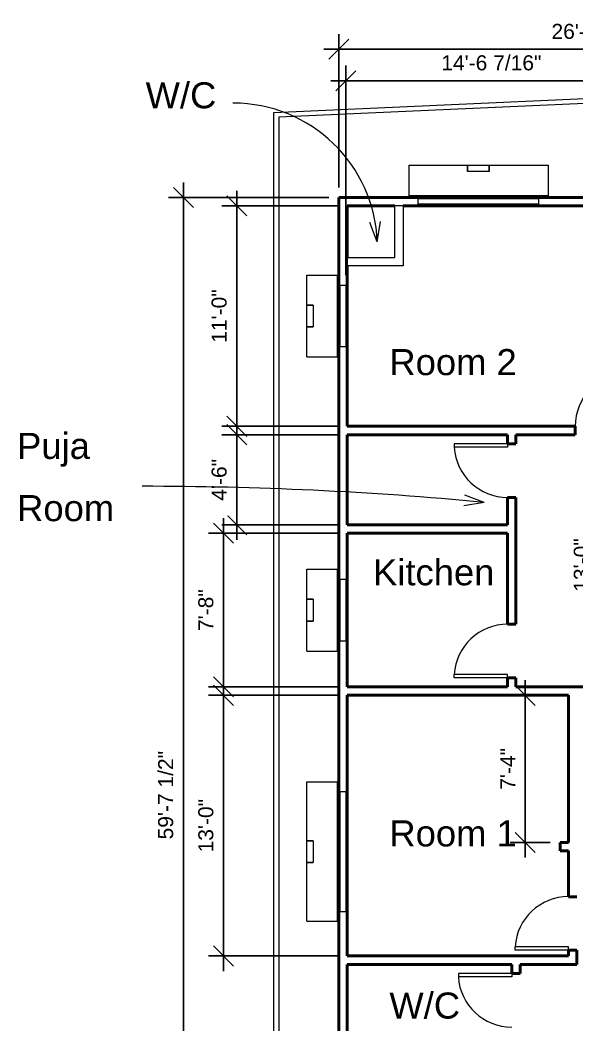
# Model space of a CAD drawing. Header units: feet. Extents: x -34 to 191, y -44 to 82.
# Drawn here: x -34.1 to -6.3, y -13.7 to 36.4 of the extents above; entities that cross this region are included whole.
import ezdxf

# ---------------------------------------------------------------- set-up
doc = ezdxf.new("R2010")
doc.units = ezdxf.units.FT
doc.header["$MEASUREMENT"] = 0
for name, color, linetype, lineweight in [('A-ANNO-DIMS', 211, 'Continuous', 9), ('A-DOOR', 31, 'Continuous', 13), ('A-GLAZ', 151, 'Continuous', 13), ('G-ANNO-TEXT', 231, 'Continuous', 9), ('I-WALL', 2, 'Continuous', 13)]:
    doc.layers.add(name, color=color, linetype=linetype, lineweight=lineweight)
doc.styles.add('Arial', font='arial.ttf', dxfattribs={"height": 0.75})
doc.styles.add('Arial_1', font='arial.ttf', dxfattribs={"height": 1.299782})
doc.dimstyles.new('Linear_-_3_32__Arial', dxfattribs={"dimtxt": 0.765195, "dimasz": 1, "dimexe": 0.75, "dimexo": 0.5, "dimgap": 0.5, "dimtad": 1, "dimdec": 5, "dimlfac": 12, "dimrnd": 0.03125, "dimzin": 1, "dimdsep": 46, "dimlunit": 4, "dimtxsty": 'Arial', "dimblk1": 'OBLIQUE', "dimblk2": 'OBLIQUE', "dimsah": 1, "dimcen": 0.09, "dimdle": 0.75, "dimazin": 0, "dimtfac": 1, "dimtdec": 4, "dimtix": 1, "dimtmove": 0, "dimatfit": 3, "dimfxl": 1, "dimtvp": 1, "dimtfill": 1, "dimfrac": 2, "dimtolj": 1, "dimtzin": 0, "dimarcsym": 2})

# ---------------------------------------------------------------- blocks, each defined once
blk = doc.blocks.new('iron window 4_5 x 6_Recovery_ - iron window 4_5 x 6_Recovery_-197714-Level 1')
at = {"layer": 'A-GLAZ'}
for p, q in [((-3, -0.147), (-3, 0.129)), ((-3, 0.129), (3, 0.129)), ((3, 0.129), (3, -0.147)), ((-3.479, -0.292), (3.479, -0.292)), ((-3.479, -1.809), (-3.479, -0.292)), ((3, -0.147), (-3, -0.147)), ((3.479, -1.809), (3.479, -0.292)), ((-0.542, -1.497), (-0.542, -1.809)), ((-0.542, -1.497), (0.542, -1.497)), ((-0.542, -1.809), (-0.542, -1.497)), ((0.542, -1.809), (0.542, -1.497)), ((0.542, -1.497), (0.542, -1.809)), ((-0.542, -1.809), (-3.479, -1.809)), ((0.542, -1.809), (-0.542, -1.809)), ((3.479, -1.809), (0.542, -1.809))]:
    blk.add_line(p, q, dxfattribs=at)
blk = doc.blocks.new('iron window 4_5 x 3 - iron window 4_5 x 3-197920-Level 1')
at = {"layer": 'A-GLAZ'}
for p, q in [((-1.542, -0.147), (-1.542, 0.129)), ((-1.542, 0.129), (1.542, 0.129)), ((1.542, 0.129), (1.542, -0.147)), ((-2.042, -0.292), (2.042, -0.292)), ((-2.042, -1.809), (-2.042, -0.292)), ((1.542, -0.147), (-1.542, -0.147)), ((2.042, -1.809), (2.042, -0.292)), ((-0.54, -1.497), (-0.54, -1.809)), ((-0.54, -1.497), (0.543, -1.497)), ((-0.54, -1.809), (-0.54, -1.497)), ((0.543, -1.809), (0.543, -1.497)), ((0.543, -1.497), (0.543, -1.809)), ((-0.54, -1.809), (-2.042, -1.809)), ((0.543, -1.809), (-0.54, -1.809)), ((2.042, -1.809), (0.543, -1.809))]:
    blk.add_line(p, q, dxfattribs=at)
blk = doc.blocks.new('Single-Flush - 32_ x 84_-294587-Level 1')
at = {"layer": 'A-DOOR', "lineweight": 20}
for p, q in [((1.167, 0.208), (1.167, 2.875)), ((1.333, 2.875), (1.167, 2.875)), ((1.333, 0.208), (1.333, 2.875)), ((1.333, 0.208), (1.167, 0.208))]:
    blk.add_line(p, q, dxfattribs=at)
at = {"layer": 'A-DOOR', "lineweight": 9}
blk.add_arc((1.333, 0.208), 2.672, 93.5759, 180, dxfattribs=at)
blk = doc.blocks.new('Single-Flush - 32_ x 84_-294674-Level 1')
at = {"layer": 'A-DOOR', "lineweight": 20}
for p, q in [((1.167, -0.208), (1.167, -2.875)), ((1.333, -0.208), (1.167, -0.208)), ((1.333, -0.208), (1.333, -2.875)), ((1.333, -2.875), (1.167, -2.875))]:
    blk.add_line(p, q, dxfattribs=at)
at = {"layer": 'A-DOOR', "lineweight": 9}
blk.add_arc((1.333, -0.208), 2.672, 180, 266.4241, dxfattribs=at)
blk = doc.blocks.new('_Oblique')
at = {"color": 0, "linetype": 'ByBlock', "lineweight": -2}
blk.add_line((-0.5, -0.5), (0.5, 0.5), dxfattribs=at)
blk = doc.blocks.new('DIMBLOCK8-Level 1')
at = {"layer": 'A-ANNO-DIMS', "color": 0, "lineweight": -2, "transparency": 16777216}
for p, q in [((-18.16, 28.057), (-18.16, 35.696)), ((8.63, 28.057), (8.63, 35.696)), ((-18.91, 34.946), (9.38, 34.946))]:
    blk.add_line(p, q, dxfattribs=at)
at = {"layer": 'Defpoints', "color": 0, "transparency": 16777216}
for p in [(8.63, 34.946), (-18.16, 27.557), (8.63, 27.557)]:
    blk.add_point(p, dxfattribs=at)
at = {"layer": 'A-ANNO-DIMS', "color": 0, "lineweight": -2, "transparency": 16777216, "rotation": 180}
blk.add_blockref('_Oblique', (-18.16, 34.946), dxfattribs=at)
at = {"layer": 'A-ANNO-DIMS', "color": 0, "lineweight": -2, "transparency": 16777216}
blk.add_blockref('_Oblique', (8.63, 34.946), dxfattribs=at)
at = {"layer": 'A-ANNO-DIMS', "color": 0, "transparency": 16777216, "insert": (-4.765, 35.834), "char_height": 0.75, "width": 7.37412, "attachment_point": 5, "style": 'Arial', "bg_fill": 3, "box_fill_scale": 1.25, "bg_fill_color": 256, "bg_fill_true_color": 13158600, "bg_fill_transparency": 0}
blk.add_mtext('\\A1;26\'-9 15/32"', dxfattribs=at)
blk = doc.blocks.new('DIMBLOCK9-Level 1')
at = {"layer": 'A-ANNO-DIMS', "color": 0, "lineweight": -2, "transparency": 16777216}
for p, q in [((-17.822, 23.682), (-17.822, 34.129)), ((-3.287, 27.641), (-3.287, 34.129)), ((-18.572, 33.379), (-2.537, 33.379))]:
    blk.add_line(p, q, dxfattribs=at)
at = {"layer": 'Defpoints', "color": 0, "transparency": 16777216}
for p in [(-3.287, 33.379), (-3.287, 27.141), (-17.822, 23.182)]:
    blk.add_point(p, dxfattribs=at)
at = {"layer": 'A-ANNO-DIMS', "color": 0, "lineweight": -2, "transparency": 16777216, "rotation": 180}
blk.add_blockref('_Oblique', (-17.822, 33.379), dxfattribs=at)
at = {"layer": 'A-ANNO-DIMS', "color": 0, "lineweight": -2, "transparency": 16777216}
blk.add_blockref('_Oblique', (-3.287, 33.379), dxfattribs=at)
at = {"layer": 'A-ANNO-DIMS', "color": 0, "transparency": 16777216, "insert": (-10.555, 34.266), "char_height": 0.75, "width": 6.68191, "attachment_point": 5, "style": 'Arial', "bg_fill": 3, "box_fill_scale": 1.25, "bg_fill_color": 256, "bg_fill_true_color": 13158600, "bg_fill_transparency": 0}
blk.add_mtext('\\A1;14\'-6 7/16"', dxfattribs=at)
blk = doc.blocks.new('DIMBLOCK11-Level 1')
at = {"layer": 'A-ANNO-DIMS', "color": 0, "lineweight": -2, "transparency": 16777216}
for p, q in [((-23.255, 15.391), (-23.255, 27.891)), ((-18.243, 27.141), (-24.005, 27.141)), ((-18.243, 16.141), (-24.005, 16.141))]:
    blk.add_line(p, q, dxfattribs=at)
at = {"layer": 'Defpoints', "color": 0, "transparency": 16777216}
for p in [(-23.255, 27.141), (-17.743, 27.141), (-17.743, 16.141)]:
    blk.add_point(p, dxfattribs=at)
at = {"layer": 'A-ANNO-DIMS', "color": 0, "lineweight": -2, "transparency": 16777216}
for p, rotation in [((-23.255, 27.141), 90), ((-23.255, 16.141), 270)]:
    blk.add_blockref('_Oblique', p, dxfattribs=dict(at, rotation=rotation))
at = {"layer": 'A-ANNO-DIMS', "color": 0, "transparency": 16777216, "insert": (-24.138, 21.641), "char_height": 0.75, "width": 3.89896, "attachment_point": 5, "rotation": 90, "style": 'Arial', "bg_fill": 3, "box_fill_scale": 1.25, "bg_fill_color": 256, "bg_fill_true_color": 13158600, "bg_fill_transparency": 0}
blk.add_mtext('\\A1;11\'-0"', dxfattribs=at)
blk = doc.blocks.new('DIMBLOCK12-Level 1')
at = {"layer": 'A-ANNO-DIMS', "color": 0, "lineweight": -2, "transparency": 16777216}
for p, q in [((-25.918, 28.307), (-25.918, -32.817)), ((-18.66, 27.557), (-26.668, 27.557)), ((-18.66, -32.067), (-26.668, -32.067))]:
    blk.add_line(p, q, dxfattribs=at)
at = {"layer": 'Defpoints', "color": 0, "transparency": 16777216}
for p in [(-18.16, 27.557), (-25.918, -32.067), (-18.16, -32.067)]:
    blk.add_point(p, dxfattribs=at)
at = {"layer": 'A-ANNO-DIMS', "color": 0, "lineweight": -2, "transparency": 16777216}
for p, rotation in [((-25.918, 27.557), 90), ((-25.918, -32.067), 270)]:
    blk.add_blockref('_Oblique', p, dxfattribs=dict(at, rotation=rotation))
at = {"layer": 'A-ANNO-DIMS', "color": 0, "transparency": 16777216, "insert": (-26.805, -2.255), "char_height": 0.75, "width": 5.98971, "attachment_point": 5, "rotation": 90, "style": 'Arial', "bg_fill": 3, "box_fill_scale": 1.25, "bg_fill_color": 256, "bg_fill_true_color": 13158600, "bg_fill_transparency": 0}
blk.add_mtext('\\A1;59\'-7 1/2"', dxfattribs=at)
blk = doc.blocks.new('DIMBLOCK13-Level 1')
at = {"layer": 'A-ANNO-DIMS', "color": 0, "lineweight": -2, "transparency": 16777216}
for p, q in [((-23.255, 10.474), (-23.255, 16.474)), ((-18.243, 15.724), (-24.005, 15.724)), ((-18.243, 11.224), (-24.005, 11.224))]:
    blk.add_line(p, q, dxfattribs=at)
at = {"layer": 'Defpoints', "color": 0, "transparency": 16777216}
for p in [(-23.255, 15.724), (-17.743, 15.724), (-17.743, 11.224)]:
    blk.add_point(p, dxfattribs=at)
at = {"layer": 'A-ANNO-DIMS', "color": 0, "lineweight": -2, "transparency": 16777216}
for p, rotation in [((-23.255, 15.724), 90), ((-23.255, 11.224), 270)]:
    blk.add_blockref('_Oblique', p, dxfattribs=dict(at, rotation=rotation))
at = {"layer": 'A-ANNO-DIMS', "color": 0, "transparency": 16777216, "insert": (-24.138, 13.474), "char_height": 0.75, "width": 3.20675, "attachment_point": 5, "rotation": 90, "style": 'Arial', "bg_fill": 3, "box_fill_scale": 1.25, "bg_fill_color": 256, "bg_fill_true_color": 13158600, "bg_fill_transparency": 0}
blk.add_mtext('\\A1;4\'-6"', dxfattribs=at)
blk = doc.blocks.new('DIMBLOCK14-Level 1')
at = {"layer": 'A-ANNO-DIMS', "color": 0, "lineweight": -2, "transparency": 16777216}
for p, q in [((-23.918, 2.391), (-23.918, 11.557)), ((-18.243, 10.807), (-24.668, 10.807)), ((-18.243, 3.141), (-24.668, 3.141))]:
    blk.add_line(p, q, dxfattribs=at)
at = {"layer": 'Defpoints', "color": 0, "transparency": 16777216}
for p in [(-23.918, 10.807), (-17.743, 10.807), (-17.743, 3.141)]:
    blk.add_point(p, dxfattribs=at)
at = {"layer": 'A-ANNO-DIMS', "color": 0, "lineweight": -2, "transparency": 16777216}
for p, rotation in [((-23.918, 10.807), 90), ((-23.918, 3.141), 270)]:
    blk.add_blockref('_Oblique', p, dxfattribs=dict(at, rotation=rotation))
at = {"layer": 'A-ANNO-DIMS', "color": 0, "transparency": 16777216, "insert": (-24.801, 6.974), "char_height": 0.75, "width": 3.20675, "attachment_point": 5, "rotation": 90, "style": 'Arial', "bg_fill": 3, "box_fill_scale": 1.25, "bg_fill_color": 256, "bg_fill_true_color": 13158600, "bg_fill_transparency": 0}
blk.add_mtext('\\A1;7\'-8"', dxfattribs=at)
blk = doc.blocks.new('DIMBLOCK15-Level 1')
at = {"layer": 'A-ANNO-DIMS', "color": 0, "lineweight": -2, "transparency": 16777216}
for p, q in [((-23.918, -11.026), (-23.918, 3.474)), ((-18.243, 2.724), (-24.668, 2.724)), ((-18.243, -10.276), (-24.668, -10.276))]:
    blk.add_line(p, q, dxfattribs=at)
at = {"layer": 'Defpoints', "color": 0, "transparency": 16777216}
for p in [(-23.918, 2.724), (-17.743, 2.724), (-17.743, -10.276)]:
    blk.add_point(p, dxfattribs=at)
at = {"layer": 'A-ANNO-DIMS', "color": 0, "lineweight": -2, "transparency": 16777216}
for p, rotation in [((-23.918, 2.724), 90), ((-23.918, -10.276), 270)]:
    blk.add_blockref('_Oblique', p, dxfattribs=dict(at, rotation=rotation))
at = {"layer": 'A-ANNO-DIMS', "color": 0, "transparency": 16777216, "insert": (-24.801, -3.776), "char_height": 0.75, "width": 3.89896, "attachment_point": 5, "rotation": 90, "style": 'Arial', "bg_fill": 3, "box_fill_scale": 1.25, "bg_fill_color": 256, "bg_fill_true_color": 13158600, "bg_fill_transparency": 0}
blk.add_mtext('\\A1;13\'-0"', dxfattribs=at)
blk = doc.blocks.new('DIMBLOCK20-Level 1')
at = {"layer": 'A-ANNO-DIMS', "color": 0, "lineweight": -2, "transparency": 16777216}
for p, q in [((-8.863, -5.359), (-8.863, 3.474)), ((-9.07, 2.724), (-8.113, 2.724)), ((-7.62, -4.609), (-9.613, -4.609))]:
    blk.add_line(p, q, dxfattribs=at)
at = {"layer": 'Defpoints', "color": 0, "transparency": 16777216}
for p in [(-9.57, 2.724), (-8.863, 2.724), (-7.12, -4.609)]:
    blk.add_point(p, dxfattribs=at)
at = {"layer": 'A-ANNO-DIMS', "color": 0, "lineweight": -2, "transparency": 16777216}
for p, rotation in [((-8.863, 2.724), 90), ((-8.863, -4.609), 270)]:
    blk.add_blockref('_Oblique', p, dxfattribs=dict(at, rotation=rotation))
at = {"layer": 'A-ANNO-DIMS', "color": 0, "transparency": 16777216, "insert": (-9.738, -0.943), "char_height": 0.75, "width": 3.20675, "attachment_point": 5, "rotation": 90, "style": 'Arial', "bg_fill": 3, "box_fill_scale": 1.25, "bg_fill_color": 256, "bg_fill_true_color": 13158600, "bg_fill_transparency": 0}
blk.add_mtext('\\A1;7\'-4"', dxfattribs=at)
blk = doc.blocks.new('DIMBLOCK21-Level 1')
at = {"layer": 'A-ANNO-DIMS', "color": 0, "lineweight": -2, "transparency": 16777216}
for p, q in [((-5.18, 1.974), (-5.18, 16.474)), ((-5.388, 15.724), (-4.43, 15.724)), ((-5.388, 2.724), (-4.43, 2.724))]:
    blk.add_line(p, q, dxfattribs=at)
at = {"layer": 'Defpoints', "color": 0, "transparency": 16777216}
for p in [(-5.888, 15.724), (-5.18, 15.724), (-5.888, 2.724)]:
    blk.add_point(p, dxfattribs=at)
at = {"layer": 'A-ANNO-DIMS', "color": 0, "lineweight": -2, "transparency": 16777216}
for p, rotation in [((-5.18, 15.724), 90), ((-5.18, 2.724), 270)]:
    blk.add_blockref('_Oblique', p, dxfattribs=dict(at, rotation=rotation))
at = {"layer": 'A-ANNO-DIMS', "color": 0, "transparency": 16777216, "insert": (-6.064, 9.224), "char_height": 0.75, "width": 3.89896, "attachment_point": 5, "rotation": 90, "style": 'Arial', "bg_fill": 3, "box_fill_scale": 1.25, "bg_fill_color": 256, "bg_fill_true_color": 13158600, "bg_fill_transparency": 0}
blk.add_mtext('\\A1;13\'-0"', dxfattribs=at)

msp = doc.modelspace()

# ---------------------------------------------------------------- linework, layer by layer
at = {"layer": 'G-ANNO-TEXT', "color": 7}
for p, q in [((-23.43534086, 32.26041043), (-23.46140174, 32.26041043)), ((-10.91616915, 12.34940625), (-11.88771126, 12.70704113)), ((-10.91616915, 12.34940625), (-11.93636674, 12.17335608))]:
    msp.add_line(p, q, dxfattribs=at)
at = {"layer": 'I-WALL'}
for p, q in [((-21.40992486, 31.79654915), (13.39549458, 33.34378842)), ((13.13953466, 33.08216308), (-21.15992486, 31.55741575)), ((-21.40992486, -29.27582711), (-21.40992486, 31.79654915)), ((-21.15992486, 31.55741575), (-21.15992486, -29.02582711)), ((-15.36825819, 24.55741575), (-15.36825819, 27.14074908)), ((-14.95159153, 27.14074908), (-15.36825819, 27.14074908)), ((-14.95159153, 27.14074908), (-14.95159153, 24.14074908)), ((-17.74325819, 24.55741575), (-15.36825819, 24.55741575)), ((-17.74325819, 24.55741575), (-17.74325819, 24.14074908)), ((-14.95159153, 24.14074908), (-17.74325819, 24.14074908))]:
    msp.add_line(p, q, dxfattribs=at)
at = {"layer": 'I-WALL', "lineweight": 50}
for p, q in [((8.6298908, 27.55741575), (-18.15992486, 27.55741575)), ((-18.15992486, 27.55741575), (-18.15992486, -29.02582711)), ((-17.74325819, 27.14074908), (-15.36825819, 27.14074908)), ((-17.74325819, 24.55741575), (-17.74325819, 27.14074908)), ((-14.95159153, 27.14074908), (-3.28677586, 27.14074908)), ((-17.74325819, 16.14074908), (-17.74325819, 24.14074908)), ((-6.36825819, 16.14074908), (-17.74325819, 16.14074908)), ((-6.36825819, 15.72408242), (-6.36825819, 16.14074908)), ((-17.74325819, 11.22408242), (-17.74325819, 15.72408242)), ((-17.74325819, 15.72408242), (-9.74325819, 15.72408242)), ((-9.74325819, 15.72408242), (-9.74325819, 15.26574908)), ((-9.32659153, 15.72408242), (-6.36825819, 15.72408242)), ((-9.32659153, 15.26574908), (-9.32659153, 15.72408242)), ((-9.74325819, 15.26574908), (-9.32659153, 15.26574908)), ((-9.32659153, 12.59908242), (-9.74325819, 12.59908242)), ((-9.74325819, 12.59908242), (-9.74325819, 11.22408242)), ((-9.32659153, 6.26574908), (-9.32659153, 12.59908242)), ((-9.74325819, 11.22408242), (-17.74325819, 11.22408242)), ((-17.74325819, 3.14074908), (-17.74325819, 10.80741575)), ((-17.74325819, 10.80741575), (-9.74325819, 10.80741575)), ((-9.74325819, 10.80741575), (-9.74325819, 6.26574908)), ((-9.74325819, 6.26574908), (-9.32659153, 6.26574908)), ((-9.32659153, 3.59908242), (-9.74325819, 3.59908242)), ((-9.74325819, 3.59908242), (-9.74325819, 3.14074908)), ((-9.32659153, 3.14074908), (-9.32659153, 3.59908242)), ((-9.74325819, 3.14074908), (-17.74325819, 3.14074908)), ((-5.82844253, 3.14074908), (-9.32659153, 3.14074908)), ((-17.74325819, -10.27591758), (-17.74325819, 2.72408242)), ((-17.74325819, 2.72408242), (-6.70344253, 2.72408242)), ((-6.70344253, 2.72408242), (-6.70344253, -4.60925092)), ((-6.70344253, -4.60925092), (-7.1201092, -4.60925092)), ((-7.1201092, -4.60925092), (-7.1201092, -5.02591758)), ((-7.1201092, -5.02591758), (-6.70344253, -5.02591758)), ((-6.70344253, -5.02591758), (-6.70344253, -7.31758425)), ((-6.70344253, -7.31758425), (-6.28677586, -7.31758425)), ((-6.28677586, -9.98425092), (-6.70344253, -9.98425092)), ((-6.70344253, -9.98425092), (-6.70344253, -10.27591758)), ((-6.28677586, -10.69258425), (-6.28677586, -9.98425092)), ((-6.70344253, -10.27591758), (-17.74325819, -10.27591758)), ((-17.74325819, -15.23416045), (-17.74325819, -10.69258425)), ((-17.74325819, -10.69258425), (-9.53677586, -10.69258425)), ((-9.53677586, -10.69258425), (-9.53677586, -11.15091758)), ((-9.1201092, -10.69258425), (-6.28677586, -10.69258425)), ((-9.1201092, -11.15091758), (-9.1201092, -10.69258425)), ((-9.53677586, -11.15091758), (-9.1201092, -11.15091758))]:
    msp.add_line(p, q, dxfattribs=at)

# ---------------------------------------------------------------- block references
at = {"layer": 'A-DOOR'}
msp.add_blockref('Single-Flush - 32_ x 84_-294587-Level 1', (-5.03492486, 15.93241575), dxfattribs=at)
for name, p, rotation in [('Single-Flush - 32_ x 84_-294587-Level 1', (-9.53492486, 13.93241575), 89.99999999999991), ('Single-Flush - 32_ x 84_-294674-Level 1', (-9.53492486, 4.93241575), 269.9999999999999), ('Single-Flush - 32_ x 84_-294674-Level 1', (-6.4951092, -8.65091758), 269.9999999999999), ('Single-Flush - 32_ x 84_-294587-Level 1', (-9.32844253, -12.48425092), 89.99999999999991)]:
    msp.add_blockref(name, p, dxfattribs=dict(at, rotation=rotation))
at = {"layer": 'A-GLAZ'}
for name, p, rotation in [('iron window 4_5 x 6_Recovery_ - iron window 4_5 x 6_Recovery_-197714-Level 1', (-11.20159153, 27.34908242), 180), ('iron window 4_5 x 3 - iron window 4_5 x 3-197920-Level 1', (-17.95159153, 21.64074908), 269.9999999999999), ('iron window 4_5 x 3 - iron window 4_5 x 3-197920-Level 1', (-17.95159153, 6.97408242), 269.9999999999999), ('iron window 4_5 x 6_Recovery_ - iron window 4_5 x 6_Recovery_-197714-Level 1', (-17.95159153, -5.06758425), 269.9999999999999)]:
    msp.add_blockref(name, p, dxfattribs=dict(at, rotation=rotation))

# ---------------------------------------------------------------- texts
at = {"layer": 'G-ANNO-TEXT', "color": 7, "char_height": 1.299781779, "attachment_point": 1, "style": 'Arial_1'}
for s, insert, width in [('W/C', (-27.80973507, 33.30078476), 4.4945), ('Room 2', (-15.64523995, 19.99403482), 7.8275), ('Puja ', (-34.22215367, 15.81455092), 5.1005), ('Room', (-34.22215367, 12.71038425), 5.959), ('Kitchen ', (-16.46001687, 9.51022663), 8.10525), ('W/C', (-15.64523995, -12.09772907), 4.4945)]:
    msp.add_mtext(s, dxfattribs=dict(at, insert=insert, width=width))

# ---------------------------------------------------------------- next in the draw order: dimensions: what is measured, and where the dimension line sits
at = {"layer": 'A-ANNO-DIMS'}
dim = msp.add_linear_dim(base=(8.6298908, 34.9455137), p1=(-18.15992486, 27.55741575), p2=(8.6298908, 27.55741575), dimstyle='Linear_-_3_32__Arial', override={"dimpost": '<>', "dimfxl": 26.789816}, dxfattribs=at)
dim.commit()
dim.dimension.update_dxf_attribs({"geometry": 'DIMBLOCK8-Level 1', "text_midpoint": (-4.76501703, 35.8335594)})
for base, p1, p2, override, picture, middle in [((-5.1804503, 15.72408242), (-5.88755708, 2.72408242), (-5.88755708, 15.72408242), {"dimpost": '<>', "dimfxl": 13}, 'DIMBLOCK21-Level 1', (-6.06363584, 9.22408242)), ((-8.86287618, 2.72408242), (-7.1201092, -4.60925092), (-9.56998297, 2.72408242), {"dimpost": '<>', "dimfxl": 7.731731}, 'DIMBLOCK20-Level 1', (-9.73787618, -0.94258425))]:
    dim = msp.add_linear_dim(base=base, p1=p1, p2=p2, angle=90, dimstyle='Linear_-_3_32__Arial', override=override, dxfattribs=at)
    dim.commit()
    dim.dimension.update_dxf_attribs({"geometry": picture, "text_midpoint": middle})

# ---------------------------------------------------------------- next in the draw order: texts
at = {"layer": 'G-ANNO-TEXT', "color": 7, "insert": (-15.64523995, -3.51069028), "char_height": 1.299781779, "width": 7.8275, "attachment_point": 1, "style": 'Arial_1'}
msp.add_mtext('Room 1', dxfattribs=at)

# ---------------------------------------------------------------- next in the draw order: dimensions: what is measured, and where the dimension line sits
at = {"layer": 'A-ANNO-DIMS'}
dim = msp.add_linear_dim(base=(-3.28677586, 33.37860891), p1=(-17.82226639, 23.18241575), p2=(-3.28677586, 27.14074908), dimstyle='Linear_-_3_32__Arial', override={"dimpost": '<>', "dimfxl": 15.064823}, dxfattribs=at)
dim.commit()
dim.dimension.update_dxf_attribs({"geometry": 'DIMBLOCK9-Level 1', "text_midpoint": (-10.55452113, 34.26639881)})

# ---------------------------------------------------------------- next in the draw order: linework, layer by layer
at = {"layer": 'G-ANNO-TEXT', "color": 7}
for q in [(-16.62090719, 26.30427179), (-16.088091, 26.36166503)]:
    msp.add_line((-16.24740186, 25.33871986), q, dxfattribs=at)

# ---------------------------------------------------------------- next in the draw order: dimensions: what is measured, and where the dimension line sits
at = {"layer": 'A-ANNO-DIMS'}
dim = msp.add_linear_dim(base=(-23.2552391, 27.14074908), p1=(-17.74325819, 16.14074908), p2=(-17.74325819, 27.14074908), angle=90, dimstyle='Linear_-_3_32__Arial', override={"dimpost": '<>', "dimfxl": 11}, dxfattribs=at)
dim.commit()
dim.dimension.update_dxf_attribs({"geometry": 'DIMBLOCK11-Level 1', "text_midpoint": (-24.13816884, 21.64074908)})

# ---------------------------------------------------------------- next in the draw order: dimensions: what is measured, and where the dimension line sits
dim = msp.add_linear_dim(base=(-25.9176338939, -32.0674937798), p1=(-18.1599248615, 27.5574157498), p2=(-18.1599248615, -32.0674937798), angle=90, dimstyle='Linear_-_3_32__Arial', override={"dimpost": '<>', "dimfxl": 59.62491}, dxfattribs=at)
dim.commit()
dim.dimension.update_dxf_attribs({"geometry": 'DIMBLOCK12-Level 1', "text_midpoint": (-26.8054237984, -2.255039015)})

# ---------------------------------------------------------------- next in the draw order: linework, layer by layer
at = {"layer": 'G-ANNO-TEXT', "color": 7}
msp.add_arc((-23.43534086, 25.0673507), 7.19305974, 2.16208386, 90, dxfattribs=at)

# ---------------------------------------------------------------- next in the draw order: dimensions: what is measured, and where the dimension line sits
at = {"layer": 'A-ANNO-DIMS'}
dim = msp.add_linear_dim(base=(-23.2552391, 15.72408242), p1=(-17.74325819, 11.22408242), p2=(-17.74325819, 15.72408242), angle=90, dimstyle='Linear_-_3_32__Arial', override={"dimpost": '<>', "dimfxl": 4.5}, dxfattribs=at)
dim.commit()
dim.dimension.update_dxf_attribs({"geometry": 'DIMBLOCK13-Level 1', "text_midpoint": (-24.13816884, 13.47408242)})

# ---------------------------------------------------------------- next in the draw order: linework, layer by layer
at = {"layer": 'G-ANNO-TEXT', "color": 7}
msp.add_arc((-27.98735217, -169.39139972), 182.54080596, 84.6338676437, 90, dxfattribs=at)

# ---------------------------------------------------------------- next in the draw order: dimensions: what is measured, and where the dimension line sits
at = {"layer": 'A-ANNO-DIMS'}
dim = msp.add_linear_dim(base=(-23.91763389, 10.80741575), p1=(-17.74325819, 3.14074908), p2=(-17.74325819, 10.80741575), angle=90, dimstyle='Linear_-_3_32__Arial', override={"dimpost": '<>', "dimfxl": 7.666667}, dxfattribs=at)
dim.commit()
dim.dimension.update_dxf_attribs({"geometry": 'DIMBLOCK14-Level 1', "text_midpoint": (-24.80056363, 6.97408242)})

# ---------------------------------------------------------------- next in the draw order: dimensions: what is measured, and where the dimension line sits
dim = msp.add_linear_dim(base=(-23.91763389, 2.72408242), p1=(-17.74325819, -10.27591758), p2=(-17.74325819, 2.72408242), angle=90, dimstyle='Linear_-_3_32__Arial', override={"dimpost": '<>', "dimfxl": 13}, dxfattribs=at)
dim.commit()
dim.dimension.update_dxf_attribs({"geometry": 'DIMBLOCK15-Level 1', "text_midpoint": (-24.80081943, -3.77591758)})

doc.saveas('drawing.dxf')
